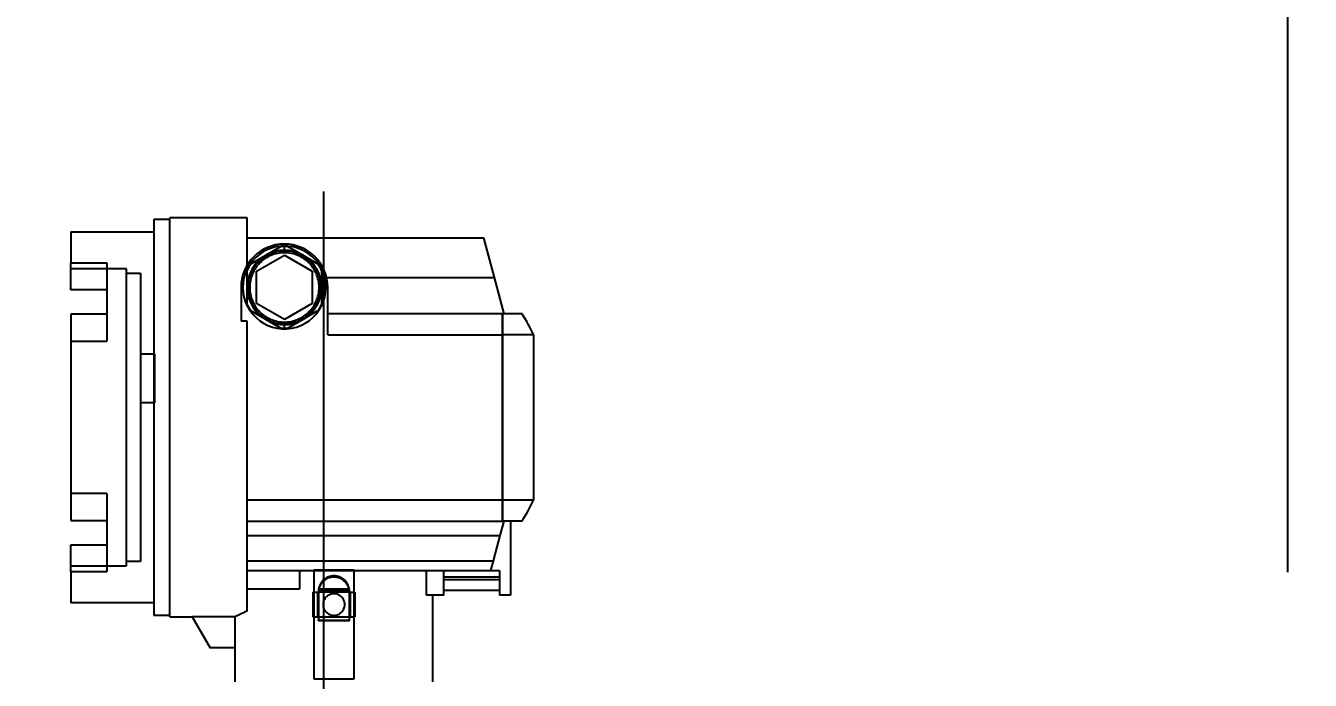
# Model space of a CAD drawing. Header units: metres. Extents: x 0 to 63075, y 0 to 44550.
# Drawn here: x 40079.1 to 40494, y 35311.1 to 35522.6 of the extents above; entities that cross this region are included whole.
import ezdxf

# ---------------------------------------------------------------- set-up
doc = ezdxf.new("R2010")
doc.units = ezdxf.units.M
doc.header["$LTSCALE"] = 75
doc.linetypes.add('CENTER2', pattern=[28.575, 19.05, -3.175, 3.175, -3.175])
doc.linetypes.add('HIDDEN2', pattern=[4.7625, 3.175, -1.5875])
for name, color, linetype in [('SC1', 7, 'CENTER2'), ('SDM', 7, 'Continuous'), ('SL4', 4, 'Continuous'), ('ST1', 7, 'HIDDEN2')]:
    doc.layers.add(name, color=color, linetype=linetype)
doc.styles.add('ROMANS', font='ROMANS.SHX')
doc.dimstyles.new('75___1-75', dxfattribs={"dimscale": 75, "dimtxt": 2.5, "dimasz": 2, "dimexe": 1.5, "dimexo": 1, "dimgap": 0.5, "dimtad": 1, "dimdec": 0, "dimzin": 12, "dimtxsty": 'ROMANS', "dimcen": 0, "dimclrd": 256, "dimclre": 256, "dimclrt": 3, "dimazin": 3, "dimtfac": 1, "dimtdec": 0, "dimtmove": 0, "dimatfit": 0, "dimfxl": 1, "dimlwd": -1, "dimlwe": -1, "dimarcsym": 0})

# ---------------------------------------------------------------- blocks, each defined once
blk = doc.blocks.new('*D30')
at = {"layer": 'Defpoints', "color": 0, "transparency": 16777216}
for p in [(40486.78, 35690.51), (40724.01, 35690.51), (40486.78, 35271.03)]:
    blk.add_point(p, dxfattribs=at)
at = {"layer": 'SDM', "transparency": 16777216}
for p, q in [((40486.78, 35346.03), (40486.78, 35803.01)), ((40724.01, 35765.51), (40724.01, 35803.01)), ((40336.78, 35690.51), (40186.78, 35690.51)), ((40486.78, 35690.51), (40724.01, 35690.51)), ((40874.01, 35690.51), (41922, 35690.51))]:
    blk.add_line(p, q, dxfattribs=at)
for points in [[(40336.78, 35715.51), (40336.78, 35665.51), (40486.78, 35690.51)], [(40874.01, 35715.51), (40874.01, 35665.51), (40724.01, 35690.51)]]:
    blk.add_solid(points, dxfattribs=at)
at = {"layer": 'SDM', "color": 3, "transparency": 16777216, "insert": (41643.43, 35821.76), "char_height": 187.5, "attachment_point": 5, "style": 'ROMANS'}
blk.add_mtext('237', dxfattribs=at)
blk = doc.blocks.new('*D31')
at = {"layer": 'Defpoints', "color": 0, "transparency": 16777216}
for p in [(35812.3, 35690.51), (35812.3, 35271.03), (40486.78, 35271.03)]:
    blk.add_point(p, dxfattribs=at)
at = {"layer": 'SDM', "transparency": 16777216}
for p, q in [((35812.3, 35346.03), (35812.3, 35803.01)), ((40486.78, 35346.03), (40486.78, 35803.01)), ((40336.78, 35690.51), (35962.3, 35690.51))]:
    blk.add_line(p, q, dxfattribs=at)
for points in [[(35962.3, 35715.51), (35962.3, 35665.51), (35812.3, 35690.51)], [(40336.78, 35715.51), (40336.78, 35665.51), (40486.78, 35690.51)]]:
    blk.add_solid(points, dxfattribs=at)
at = {"layer": 'SDM', "color": 3, "transparency": 16777216, "insert": (38149.54, 35821.76), "char_height": 187.5, "attachment_point": 5, "style": 'ROMANS'}
blk.add_mtext('4674', dxfattribs=at)
blk = doc.blocks.new('A$Ce03ead7b')
at = {"layer": 'SC1'}
blk.add_line((4363.09, 1606.65), (4363.09, 1928.15), dxfattribs=at)
at = {"layer": 'SL4'}
for p, q in [((4308.21, 1919.15), (4313.33, 1919.15)), ((4308.21, 1919.15), (4308.21, 1791.15)), ((4313.33, 1790.65), (4313.33, 1919.65)), ((4338.33, 1919.65), (4313.33, 1919.65)), ((4338.33, 1904.36), (4338.33, 1919.65)), ((4281.33, 1915.15), (4281.33, 1905.04)), ((4281.33, 1915.15), (4308.21, 1915.15)), ((4338.33, 1913.15), (4414.76, 1913.15)), ((4418.19, 1900.36), (4414.76, 1913.15)), ((4339.16, 1904.56), (4349.49, 1910.53)), ((4351.16, 1910.53), (4361.49, 1904.56)), ((4281.33, 1905.04), (4293.03, 1905.04)), ((4281.33, 1896.34), (4281.33, 1905.04)), ((4293.03, 1905.04), (4293.03, 1888.49)), ((4341.33, 1902.35), (4350.33, 1907.54)), ((4350.33, 1907.54), (4359.33, 1902.35)), ((4338.33, 1891.19), (4338.33, 1903.12)), ((4341.33, 1891.96), (4341.33, 1902.35)), ((4359.33, 1902.35), (4359.33, 1891.96)), ((4362.33, 1903.12), (4362.33, 1891.19)), ((4363.96, 1900.36), (4418.19, 1900.36)), ((4421.33, 1888.65), (4418.19, 1900.36)), ((4293.03, 1896.34), (4281.33, 1896.34)), ((4336.33, 1897.15), (4336.33, 1886.27)), ((4364.33, 1881.87), (4364.33, 1897.15)), ((4281.33, 1888.49), (4281.33, 1821.81)), ((4293.03, 1888.49), (4281.33, 1888.49)), ((4349.49, 1883.78), (4339.16, 1889.74)), ((4350.33, 1886.76), (4341.33, 1891.96)), ((4359.33, 1891.96), (4350.33, 1886.76)), ((4361.49, 1889.74), (4351.16, 1883.78)), ((4420.83, 1888.65), (4364.33, 1888.65)), ((4420.83, 1888.65), (4420.83, 1881.87)), ((4427.09, 1888.65), (4420.83, 1888.65)), ((4338.33, 1886.27), (4336.33, 1886.27)), ((4338.33, 1792.54), (4338.33, 1886.27)), ((4364.33, 1881.87), (4420.83, 1881.87)), ((4420.83, 1881.87), (4420.83, 1828.43)), ((4430.83, 1881.87), (4420.83, 1881.87)), ((4430.83, 1881.87), (4430.83, 1828.43)), ((4420.83, 1828.43), (4338.33, 1828.43)), ((4420.83, 1828.43), (4420.83, 1821.65)), ((4430.83, 1828.43), (4420.83, 1828.43)), ((4281.33, 1821.81), (4293.03, 1821.81)), ((4293.03, 1821.81), (4293.03, 1805.27)), ((4338.33, 1821.65), (4420.83, 1821.65)), ((4420.06, 1816.92), (4421.33, 1821.65)), ((4427.09, 1821.65), (4420.83, 1821.65)), ((4423.33, 1821.65), (4423.33, 1797.65)), ((4281.33, 1813.96), (4293.03, 1813.96)), ((4281.33, 1805.27), (4281.33, 1813.96)), ((4338.33, 1816.92), (4420.06, 1816.92)), ((4417.87, 1808.75), (4420.06, 1816.92)), ((4281.33, 1805.27), (4281.33, 1795.15)), ((4293.03, 1805.27), (4281.33, 1805.27)), ((4338.33, 1808.75), (4417.87, 1808.75)), ((4338.33, 1805.65), (4417.04, 1805.65)), ((4355.19, 1805.65), (4355.19, 1799.65)), ((4396.19, 1797.65), (4396.19, 1805.65)), ((4401.83, 1797.65), (4401.83, 1805.65)), ((4417.04, 1805.65), (4417.87, 1808.75)), ((4417.04, 1805.65), (4419.83, 1805.65)), ((4419.83, 1805.65), (4419.83, 1797.65)), ((4401.83, 1803.65), (4419.83, 1803.65)), ((4401.83, 1802.7), (4419.83, 1802.7)), ((4355.19, 1799.65), (4338.33, 1799.65)), ((4401.83, 1797.65), (4396.19, 1797.65)), ((4398.33, 1769.65), (4398.33, 1797.65)), ((4419.83, 1799.15), (4401.83, 1799.15)), ((4423.33, 1797.65), (4419.83, 1797.65)), ((4308.21, 1795.15), (4281.33, 1795.15)), ((4313.33, 1791.15), (4308.21, 1791.15)), ((4313.33, 1790.65), (4320.55, 1790.65)), ((4334.36, 1790.67), (4320.54, 1790.67)), ((4320.54, 1790.67), (4326.33, 1780.65)), ((4334.36, 1790.67), (4334.36, 1780.65)), ((4334.36, 1780.65), (4326.33, 1780.65)), ((4334.33, 1780.65), (4334.33, 1769.65))]:
    blk.add_line(p, q, dxfattribs=at)
for centre, radius, start, end in [((4350.33, 1897.15), 14, 90, 180), ((4350.33, 1897.15), 13.4, 93.5756, 146.4244), ((4350.33, 1897.15), 13.4, 90, 93.5756), ((4350.33, 1897.15), 14, 0, 90), ((4350.33, 1897.15), 13.4, 86.4244, 90), ((4350.33, 1897.15), 13.4, 33.5756, 86.4244), ((4350.33, 1897.15), 13.4, 146.4244, 153.5756), ((4350.33, 1897.15), 13.4, 26.4244, 33.5756), ((4350.33, 1897.15), 13.4, 153.5756, 206.4244), ((4350.33, 1897.15), 13.4, 333.5756, 26.4244), ((4350.33, 1897.15), 13.4, 206.4244, 213.5756), ((4350.33, 1897.15), 13.4, 213.5756, 266.4244), ((4350.33, 1897.15), 13.4, 273.5756, 326.4244), ((4350.33, 1897.15), 13.4, 326.4244, 333.5756), ((4374.33, 1855.15), 62.5, 25.3111, 32.4118), ((4350.33, 1897.15), 13.4, 266.4244, 270), ((4350.33, 1897.15), 13.4, 270, 273.5756), ((4374.33, 1855.15), 62.5, 327.5882, 334.6889)]:
    blk.add_arc(centre, radius, start, end, dxfattribs=at)
blk.add_open_spline([(4338.33, 1792.54), (4337.77, 1792.29), (4336.66, 1791.78), (4335.48, 1791.22), (4334.65, 1790.81), (4334.46, 1790.72), (4334.36, 1790.67)], degree=3, knots=[0, 0, 0, 0, 0.252918, 0.505194, 0.7549, 1, 1, 1, 1], dxfattribs=at)
at = {"layer": 'ST1'}
for p, q in [((4350.33, 1909.15), (4350.33, 1910.35)), ((4299.33, 1903.15), (4281.33, 1903.15)), ((4299.33, 1807.15), (4299.33, 1903.15)), ((4299.33, 1901.71), (4303.83, 1901.71)), ((4303.83, 1901.71), (4303.83, 1808.59)), ((4293.03, 1888.49), (4293.03, 1879.8)), ((4420.83, 1881.87), (4420.83, 1888.65)), ((4350.33, 1883.95), (4350.33, 1885.15)), ((4281.33, 1879.8), (4293.03, 1879.8)), ((4420.83, 1828.43), (4420.83, 1881.87)), ((4303.83, 1875.64), (4308.33, 1875.64)), ((4308.33, 1875.64), (4308.33, 1859.81)), ((4308.33, 1859.81), (4303.83, 1859.81)), ((4293.03, 1830.51), (4281.33, 1830.51)), ((4293.03, 1830.51), (4293.03, 1821.81)), ((4420.83, 1821.65), (4420.83, 1828.43)), ((4338.33, 1816.92), (4420.06, 1816.92)), ((4281.33, 1807.15), (4299.33, 1807.15)), ((4303.83, 1808.59), (4299.33, 1808.59)), ((4338.33, 1808.75), (4417.87, 1808.75)), ((4359.83, 1805.65), (4359.83, 1805.92)), ((4359.83, 1805.92), (4372.83, 1805.92)), ((4359.83, 1805.65), (4359.83, 1770.65)), ((4372.83, 1805.92), (4372.83, 1805.65)), ((4372.83, 1770.65), (4372.83, 1805.65)), ((4359.53, 1798.65), (4359.53, 1790.65)), ((4359.53, 1798.65), (4361.03, 1798.65)), ((4361.03, 1798.65), (4361.03, 1790.65)), ((4361.03, 1798.65), (4361.33, 1798.65)), ((4361.33, 1799.65), (4361.33, 1789.65)), ((4371.33, 1799.65), (4361.33, 1799.65)), ((4371.33, 1799.04), (4361.33, 1799.04)), ((4371.33, 1798.65), (4361.33, 1798.65)), ((4371.33, 1789.65), (4371.33, 1799.65)), ((4371.33, 1798.65), (4371.63, 1798.65)), ((4371.63, 1798.65), (4373.13, 1798.65)), ((4371.63, 1798.65), (4371.63, 1790.65)), ((4373.13, 1798.65), (4373.13, 1790.65)), ((4359.53, 1790.65), (4361.03, 1790.65)), ((4361.03, 1790.65), (4361.33, 1790.65)), ((4361.33, 1790.65), (4371.33, 1790.65)), ((4361.33, 1789.65), (4371.33, 1789.65)), ((4361.33, 1789.35), (4361.33, 1789.65)), ((4371.33, 1789.35), (4361.33, 1789.35)), ((4371.33, 1790.65), (4371.63, 1790.65)), ((4371.33, 1789.35), (4371.33, 1789.65)), ((4371.63, 1790.65), (4373.13, 1790.65)), ((4359.83, 1770.65), (4372.83, 1770.65))]:
    blk.add_line(p, q, dxfattribs=at)
for centre, radius, start, end in [((4350.33, 1897.15), 11.8, 90, 270), ((4350.33, 1897.15), 12, 90, 120), ((4350.33, 1897.15), 13.2, 90, 95.38), ((4350.33, 1897.15), 13.2, 84.62, 90), ((4350.33, 1897.15), 12, 60, 90), ((4350.33, 1897.15), 11.8, 270, 90), ((4350.33, 1897.15), 12, 120, 180), ((4350.33, 1897.15), 13.2, 144.62, 155.38), ((4350.33, 1897.15), 11.21, 90, 270), ((4350.33, 1897.15), 11.21, 270, 90), ((4350.33, 1897.15), 12, 0, 60), ((4350.33, 1897.15), 13.2, 24.62, 35.38), ((4350.33, 1897.15), 12, 180, 240), ((4350.33, 1897.15), 12, 300, 0), ((4350.33, 1897.15), 13.2, 204.62, 215.38), ((4350.33, 1897.15), 13.2, 324.62, 335.38), ((4350.33, 1897.15), 12, 240, 270), ((4350.33, 1897.15), 13.2, 264.62, 270), ((4350.33, 1897.15), 12, 270, 300), ((4350.33, 1897.15), 13.2, 270, 275.38), ((4366.33, 1798.91), 5, 1.5137, 178.4863), ((4366.33, 1798.52), 5, 1.5137, 178.4863), ((4366.33, 1794.65), 3.5, 90, 270), ((4366.33, 1794.65), 3.5, 270, 90)]:
    blk.add_arc(centre, radius, start, end, dxfattribs=at)

msp = doc.modelspace()

# ---------------------------------------------------------------- block references
at = {"layer": 'SDM'}
msp.add_blockref('A$Ce03ead7b', (35812.3, 33540.91), dxfattribs=at)

# ---------------------------------------------------------------- dimensions: what is measured, and where the dimension line sits
dim = msp.add_linear_dim(base=(35812.3, 35690.51), p1=(40486.78, 35271.03), p2=(35812.3, 35271.03), dimstyle='75___1-75', override={"dimtmove": 1}, dxfattribs=at)
dim.commit()
dim.dimension.update_dxf_attribs({"geometry": '*D31', "text_midpoint": (38149.54, 35821.76)})
dim = msp.add_linear_dim(base=(40486.78, 35690.51), p1=(40724.01, 35690.51), p2=(40486.78, 35271.03), dimstyle='75___1-75', dxfattribs=at)
dim.commit()
dim.dimension.update_dxf_attribs({"geometry": '*D30', "text_midpoint": (41643.43, 35690.51), "dimtype": 160})

doc.saveas('drawing.dxf')
